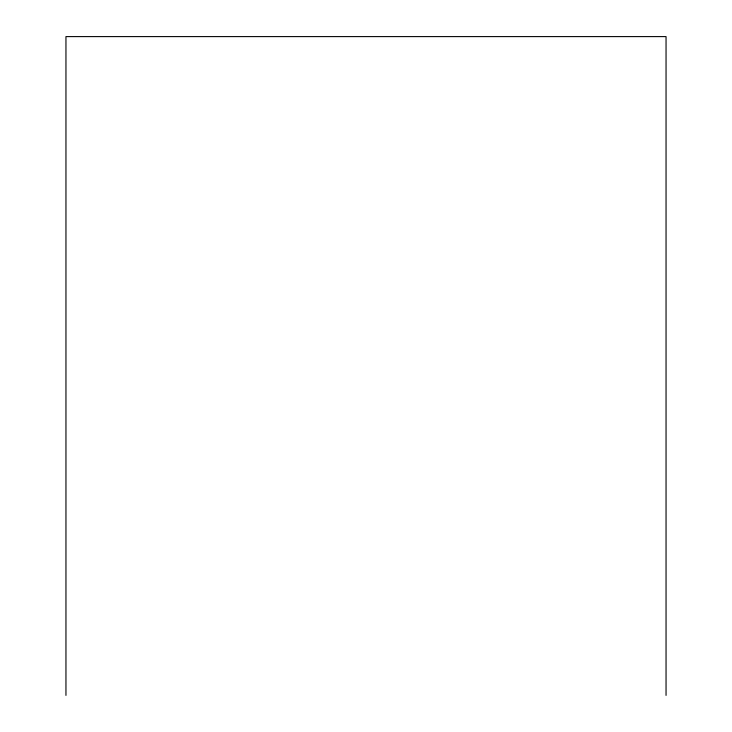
<?xml version="1.0" encoding="UTF-8"?>
<svg xmlns="http://www.w3.org/2000/svg" width="732" height="732" viewBox="0 0 732 732"><rect width="100%" height="100%" fill="white"/><g stroke="black" fill="none" stroke-linecap="round" stroke-linejoin="round"><path stroke-width="1.1" d="M666.047 695.4L666.047 36.6L65.953 36.6L65.953 695.4"/></g></svg>
